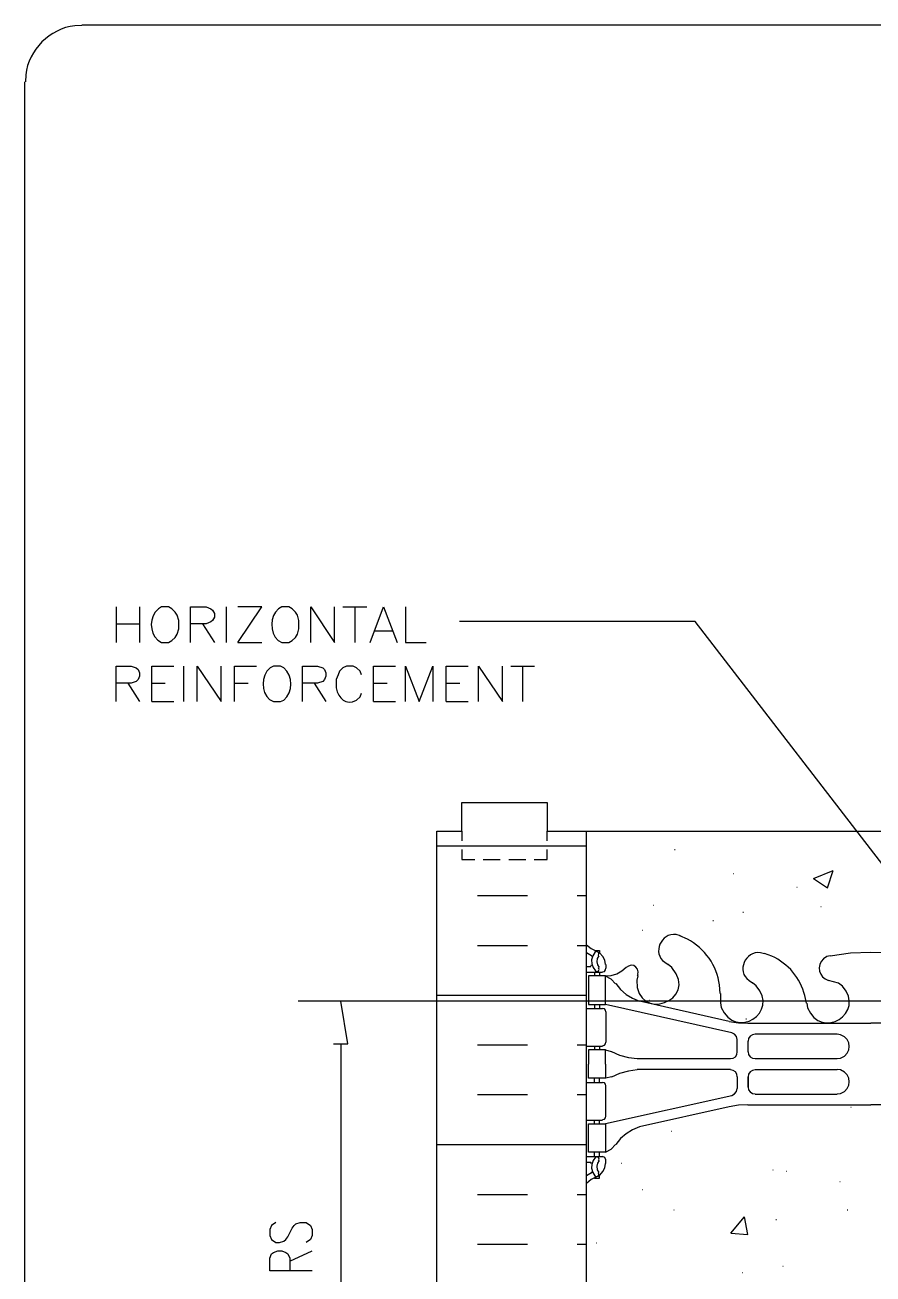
# Model space of a CAD drawing. Header units: millimetres. Extents: x 14 to 201, y 16 to 268.
# Drawn here: x 13.8 to 61.1, y 198 to 267.7 of the extents above; entities that cross this region are included whole.
import ezdxf

# ---------------------------------------------------------------- set-up
doc = ezdxf.new("R2010")
doc.units = ezdxf.units.MM
doc.layers.get('0').update_dxf_attribs({"linetype": 'CONTINUOUS'})

msp = doc.modelspace()

# ---------------------------------------------------------------- linework, layer by layer
at = {"color": 0}
for p, q in [((17.0174, 267.695), (16.6164, 267.674)), ((17.0174, 267.716), (198.121, 267.716)), ((13.8851, 264.943), (13.8644, 264.541)), ((13.8424, 55.4136), (13.8424, 264.541)), ((18.9232, 235.246), (18.9232, 233.256)), ((20.2351, 235.246), (20.2351, 233.256)), ((21.2935, 235.14), (21.1033, 234.95)), ((21.4629, 235.246), (21.2935, 235.14)), ((21.8447, 235.246), (21.4629, 235.246)), ((22.0348, 235.14), (21.8447, 235.246)), ((22.225, 234.95), (22.0348, 235.14)), ((22.3311, 234.781), (22.225, 234.95)), ((23.0711, 233.256), (23.0711, 235.246)), ((23.0711, 235.246), (23.9393, 235.246)), ((23.9393, 235.246), (24.2149, 235.14)), ((24.2149, 235.14), (24.2989, 235.056)), ((24.2989, 235.056), (24.4051, 234.866)), ((25.061, 235.246), (25.061, 233.256)), ((25.7169, 233.256), (27.0509, 235.246)), ((27.0509, 235.246), (25.7169, 235.246)), ((27.9824, 235.14), (27.8129, 234.95)), ((28.1726, 235.246), (27.9824, 235.14)), ((28.5543, 235.246), (28.1726, 235.246)), ((28.7445, 235.14), (28.5543, 235.246)), ((28.9347, 234.95), (28.7445, 235.14)), ((29.0408, 234.781), (28.9347, 234.95)), ((29.7822, 233.256), (29.7822, 235.246)), ((29.7822, 235.246), (31.1147, 233.256)), ((31.1147, 233.256), (31.1147, 235.246)), ((31.5805, 235.246), (32.9144, 235.246)), ((32.2364, 235.246), (32.2364, 233.256)), ((33.1046, 233.256), (33.846, 235.246)), ((33.846, 235.246), (34.6081, 233.256)), ((35.0738, 235.246), (35.0738, 233.256)), ((18.9232, 234.294), (20.2351, 234.294)), ((22.4152, 234.484), (22.3311, 234.781)), ((22.4152, 234.018), (22.4152, 234.484)), ((23.9393, 234.294), (23.0711, 234.294)), ((23.7491, 234.294), (24.4051, 233.256)), ((24.2149, 234.4), (23.9393, 234.294)), ((24.2989, 234.484), (24.2149, 234.4)), ((24.4051, 234.674), (24.2989, 234.484)), ((24.4051, 234.866), (24.4051, 234.674)), ((29.1248, 234.484), (29.0408, 234.781)), ((29.1248, 234.018), (29.1248, 234.484)), ((51.223, 234.421), (38.0792, 234.421)), ((65.3203, 216.133), (51.223, 234.421)), ((22.0348, 233.363), (22.225, 233.532)), ((22.225, 233.532), (22.3311, 233.722)), ((22.3311, 233.722), (22.4152, 234.018)), ((28.7445, 233.363), (28.9347, 233.532)), ((28.9347, 233.532), (29.0408, 233.722)), ((29.0408, 233.722), (29.1248, 234.018)), ((33.3802, 233.912), (34.3324, 233.912)), ((21.4629, 233.256), (21.8447, 233.256)), ((21.8447, 233.256), (22.0348, 233.363)), ((25.7169, 233.256), (27.0509, 233.256)), ((28.1726, 233.256), (28.5543, 233.256)), ((28.5543, 233.256), (28.7445, 233.363)), ((35.0738, 233.256), (36.2162, 233.256)), ((18.9232, 229.955), (18.9232, 231.944)), ((18.9232, 231.944), (19.7693, 231.944)), ((19.7693, 231.944), (20.0449, 231.838)), ((20.0449, 231.838), (20.1511, 231.754)), ((20.1511, 231.754), (20.2351, 231.563)), ((20.2351, 231.563), (20.2351, 231.372)), ((20.9131, 229.955), (20.9131, 231.944)), ((20.9131, 231.944), (22.1409, 231.944)), ((22.6908, 231.944), (22.6908, 229.955)), ((23.4528, 229.955), (23.4528, 231.944)), ((23.4528, 231.944), (24.7868, 229.955)), ((24.7868, 229.955), (24.7868, 231.944)), ((25.5268, 229.955), (25.5268, 231.944)), ((25.5268, 231.944), (26.7546, 231.944)), ((27.5167, 231.838), (27.3265, 231.648)), ((27.7068, 231.944), (27.5167, 231.838)), ((28.0886, 231.944), (27.7068, 231.944)), ((28.2787, 231.838), (28.0886, 231.944)), ((29.3164, 229.955), (29.3164, 231.944)), ((29.3164, 231.944), (30.1625, 231.944)), ((30.1625, 231.944), (30.4588, 231.838)), ((30.4588, 231.838), (30.5428, 231.754)), ((30.5428, 231.754), (30.6283, 231.563)), ((30.6283, 231.563), (30.6283, 231.372)), ((31.3049, 231.458), (31.2002, 231.182)), ((31.3903, 231.648), (31.3049, 231.458)), ((31.5805, 231.838), (31.3903, 231.648)), ((31.7707, 231.944), (31.5805, 231.838)), ((32.1524, 231.944), (31.7707, 231.944)), ((32.3426, 231.838), (32.1524, 231.944)), ((32.5327, 231.648), (32.3426, 231.838)), ((32.6182, 231.458), (32.5327, 231.648)), ((33.2741, 229.955), (33.2741, 231.944)), ((33.2741, 231.944), (34.5019, 231.944)), ((35.0738, 229.955), (35.0738, 231.944)), ((35.0738, 231.944), (35.8345, 229.955)), ((35.8345, 229.955), (36.5965, 231.944)), ((36.5965, 231.944), (36.5965, 229.955)), ((37.338, 229.955), (37.338, 231.944)), ((37.338, 231.944), (38.5657, 231.944)), ((39.1375, 229.955), (39.1375, 231.944)), ((39.1375, 231.944), (40.4703, 229.955)), ((40.4703, 229.955), (40.4703, 231.944)), ((40.936, 231.944), (42.2698, 231.944)), ((41.5918, 231.944), (41.5918, 229.955)), ((19.7693, 230.992), (18.9232, 230.992)), ((19.5792, 230.992), (20.2351, 229.955)), ((20.0449, 231.077), (19.7693, 230.992)), ((20.1511, 231.182), (20.0449, 231.077)), ((20.2351, 231.372), (20.1511, 231.182)), ((20.9131, 230.992), (21.6531, 230.992)), ((25.5268, 230.992), (26.2888, 230.992)), ((30.1625, 230.992), (29.3164, 230.992)), ((29.9723, 230.992), (30.6283, 229.955)), ((30.4588, 231.077), (30.1625, 230.992)), ((30.5428, 231.182), (30.4588, 231.077)), ((30.6283, 231.372), (30.5428, 231.182)), ((31.2002, 231.182), (31.2002, 230.717)), ((33.2741, 230.992), (34.0362, 230.992)), ((37.338, 230.992), (38.1, 230.992)), ((28.0886, 229.955), (28.2787, 230.039)), ((32.3426, 230.039), (32.5327, 230.23)), ((32.5327, 230.23), (32.6182, 230.42)), ((20.9131, 229.955), (22.1409, 229.955)), ((27.7068, 229.955), (28.0886, 229.955)), ((33.2741, 229.955), (34.5019, 229.955)), ((37.338, 229.955), (38.5657, 229.955)), ((38.2062, 222.736), (38.2062, 224.324)), ((38.2062, 224.324), (42.9687, 224.324)), ((42.9687, 224.324), (42.9687, 222.736)), ((36.8088, 165.586), (36.8088, 222.736)), ((36.8088, 222.736), (38.2062, 222.736)), ((38.2062, 222.736), (38.2062, 222.187)), ((42.9687, 222.736), (45.1485, 222.736)), ((42.9687, 222.187), (42.9687, 222.736)), ((45.1485, 222.736), (45.1485, 165.586)), ((38.2062, 221.7), (38.2062, 221.149)), ((42.9687, 221.149), (42.9687, 221.7)), ((38.2062, 221.149), (38.9255, 221.149)), ((39.3912, 221.149), (40.3433, 221.149)), ((40.8298, 221.149), (41.7834, 221.149)), ((42.2494, 221.149), (42.9687, 221.149)), ((50.3975, 216.895), (50.1646, 216.958)), ((50.8, 216.705), (50.377, 216.895)), ((45.1693, 216.386), (45.4244, 216.176)), ((45.4244, 216.176), (45.7207, 216.027)), ((45.1693, 215.963), (45.4448, 215.794)), ((45.4875, 215.71), (45.4448, 215.794)), ((45.5083, 215.773), (45.4448, 215.54)), ((45.4448, 215.54), (45.4656, 215.328)), ((45.635, 215.963), (45.5083, 215.773)), ((45.6145, 216.069), (45.8886, 216.069)), ((45.7207, 216.006), (45.6145, 215.963)), ((45.9109, 215.921), (45.6985, 216.027)), ((45.8047, 215.984), (45.7207, 216.006)), ((45.762, 215.624), (45.7412, 215.434)), ((45.7412, 215.434), (45.7839, 215.265)), ((45.8474, 215.773), (45.762, 215.624)), ((45.8474, 215.9), (45.8047, 215.984)), ((45.8251, 215.794), (45.8474, 215.9)), ((45.8886, 216.069), (45.8886, 215.943)), ((46.0802, 215.731), (45.9109, 215.921)), ((46.1864, 215.52), (46.0802, 215.731)), ((46.2276, 215.287), (46.1864, 215.52)), ((49.5293, 215.414), (49.7209, 215.287)), ((55.0968, 215.879), (54.864, 215.943)), ((55.499, 215.751), (55.0968, 215.9)), ((58.7583, 215.773), (58.5682, 215.731)), ((59.8798, 215.921), (58.7583, 215.751)), ((61.0235, 215.963), (59.8798, 215.921)), ((62.1661, 215.921), (61.0235, 215.963)), ((45.1485, 215.181), (45.4021, 215.181)), ((45.1485, 214.862), (46.0583, 214.862)), ((45.4021, 215.202), (45.4448, 215.265)), ((45.4656, 215.328), (45.5291, 215.117)), ((45.5291, 215.117), (45.6572, 214.926)), ((45.6145, 214.862), (45.6145, 214.652)), ((45.6572, 214.926), (45.7412, 214.884)), ((45.7412, 214.884), (45.8251, 214.926)), ((45.7839, 215.265), (45.8682, 215.117)), ((45.8682, 215.011), (45.8251, 215.095)), ((45.8251, 214.926), (45.8682, 215.011)), ((45.8886, 214.862), (45.8886, 214.652)), ((46.0583, 214.884), (46.1641, 214.905)), ((46.1641, 214.905), (46.2276, 214.991)), ((46.2276, 214.991), (46.2499, 215.074)), ((46.2499, 215.287), (46.2499, 215.074)), ((46.5459, 214.672), (46.863, 214.758)), ((46.863, 214.758), (47.1385, 214.926)), ((47.1385, 214.926), (47.3714, 215.138)), ((47.4984, 215.202), (47.3714, 215.117)), ((47.6458, 215.244), (47.4984, 215.202)), ((47.7943, 215.222), (47.6458, 215.244)), ((47.9213, 215.138), (47.7943, 215.222)), ((48.0053, 215.032), (47.9213, 215.138)), ((48.048, 214.884), (48.0053, 215.032)), ((48.0053, 214.652), (48.048, 214.735)), ((48.0275, 214.735), (48.048, 214.884)), ((49.9318, 215.117), (49.7209, 215.287)), ((46.2276, 214.652), (45.2755, 214.652)), ((45.2755, 214.652), (45.2755, 213.064)), ((46.2276, 214.652), (46.5459, 214.672)), ((46.2276, 213.064), (46.2276, 214.652)), ((46.5459, 214.461), (46.2276, 214.629)), ((46.779, 214.206), (46.5459, 214.461)), ((46.7995, 214.229), (47.0531, 213.89)), ((48.0275, 214.652), (47.964, 214.419)), ((52.6203, 213.677), (52.5776, 214.143)), ((54.2286, 214.396), (54.4202, 214.27)), ((54.6308, 214.1), (54.4202, 214.27)), ((58.4839, 214.482), (58.6535, 214.396)), ((59.224, 214.249), (58.6535, 214.396)), ((59.436, 214.08), (59.224, 214.249)), ((47.0531, 213.89), (47.3714, 213.614)), ((47.3714, 213.614), (47.7312, 213.403)), ((47.7312, 213.403), (48.1115, 213.233)), ((52.6411, 213.677), (52.6411, 213.148)), ((57.4255, 213.128), (57.3401, 213.551)), ((66.6323, 213.233), (29.0835, 213.233)), ((31.8561, 210.862), (31.4537, 213.233)), ((45.1485, 212.831), (46.0583, 212.831)), ((45.2755, 213.064), (46.2276, 213.064)), ((45.6145, 213.064), (45.6145, 212.831)), ((45.8886, 213.064), (45.8886, 212.831)), ((46.1641, 212.809), (46.0583, 212.831)), ((46.2276, 212.746), (46.1641, 212.809)), ((53.2765, 211.477), (46.2276, 213.064)), ((46.2499, 212.641), (46.2276, 212.746)), ((46.2499, 212.641), (46.2499, 210.947)), ((53.129, 212.112), (48.1115, 213.233)), ((52.6411, 213.148), (52.6838, 212.894)), ((57.4463, 213.128), (57.489, 212.874)), ((53.129, 212.112), (53.636, 212.027)), ((53.636, 212.027), (54.1651, 212.006)), ((54.1651, 212.006), (61.0235, 212.006)), ((67.8822, 212.006), (61.0235, 212.006)), ((53.425, 211.391), (53.2765, 211.477)), ((53.5298, 211.264), (53.425, 211.391)), ((53.5725, 211.095), (53.5298, 211.264)), ((54.2918, 211.286), (54.2078, 211.158)), ((54.4202, 211.37), (54.2918, 211.286)), ((54.5677, 211.391), (54.4202, 211.37)), ((54.5677, 211.413), (59.14, 211.413)), ((59.3302, 211.37), (59.14, 211.391)), ((31.0513, 210.862), (31.8561, 210.862)), ((31.4537, 210.862), (31.4537, 159.469)), ((45.1485, 210.735), (46.0583, 210.735)), ((46.2276, 210.524), (45.2755, 210.524)), ((45.2755, 210.524), (45.2755, 209.719)), ((45.6145, 210.735), (45.6145, 210.524)), ((45.8886, 210.735), (45.8886, 210.524)), ((46.0583, 210.757), (46.1641, 210.778)), ((46.1641, 210.778), (46.2276, 210.862)), ((46.2276, 210.862), (46.2499, 210.947)), ((46.2276, 209.719), (46.2276, 210.524)), ((46.5667, 210.418), (46.2499, 210.502)), ((53.5725, 210.418), (53.5725, 211.095)), ((54.2078, 211.158), (54.1874, 211.011)), ((54.1874, 210.418), (54.1874, 211.011)), ((54.1874, 210.439), (54.1874, 210.989)), ((46.5667, 210.439), (47.0119, 210.228)), ((47.0119, 210.228), (47.4984, 210.1)), ((47.4984, 210.1), (47.9848, 210.036)), ((53.1922, 210.016), (47.9848, 210.016)), ((53.1922, 210.036), (53.3396, 210.058)), ((53.3396, 210.058), (53.4666, 210.143)), ((53.4666, 210.143), (53.552, 210.269)), ((53.552, 210.269), (53.5725, 210.418)), ((54.1874, 210.418), (54.2078, 210.269)), ((54.2078, 210.269), (54.2918, 210.143)), ((54.2918, 210.143), (54.4202, 210.058)), ((54.4202, 210.058), (54.5677, 210.036)), ((54.5677, 210.036), (59.14, 210.036)), ((59.14, 210.036), (59.3302, 210.058)), ((45.2755, 208.937), (45.2755, 209.719)), ((46.2276, 209.719), (46.2276, 208.937)), ((47.0119, 209.211), (46.5667, 209)), ((47.4984, 209.338), (47.0119, 209.211)), ((47.9848, 209.401), (47.4984, 209.338)), ((53.1922, 209.423), (47.9848, 209.423)), ((53.3396, 209.381), (53.1922, 209.401)), ((53.4666, 209.296), (53.3396, 209.381)), ((53.552, 209.17), (53.4666, 209.296)), ((53.5725, 209.021), (53.552, 209.17)), ((54.2078, 209.17), (54.1874, 209.021)), ((54.2918, 209.296), (54.2078, 209.17)), ((54.4202, 209.381), (54.2918, 209.296)), ((54.5677, 209.401), (54.4202, 209.381)), ((54.5677, 209.423), (59.14, 209.423)), ((59.3302, 209.401), (59.14, 209.423)), ((45.1485, 208.704), (46.0583, 208.704)), ((46.2276, 208.937), (45.2755, 208.937)), ((45.6145, 208.704), (45.6145, 208.937)), ((45.8886, 208.704), (45.8886, 208.937)), ((46.1641, 208.682), (46.0583, 208.704)), ((46.2276, 208.618), (46.1641, 208.682)), ((46.2499, 208.512), (46.2276, 208.618)), ((46.2499, 208.957), (46.5667, 209.042)), ((46.2499, 206.82), (46.2499, 208.512)), ((53.5725, 209.021), (53.5725, 208.365)), ((54.1874, 209.021), (54.1874, 208.449)), ((54.1874, 208.449), (54.1874, 209.021)), ((54.1874, 208.449), (54.2078, 208.302)), ((53.2765, 207.963), (46.2276, 206.396)), ((53.2765, 207.983), (53.425, 208.069)), ((53.425, 208.069), (53.5298, 208.195)), ((53.5298, 208.195), (53.5725, 208.365)), ((54.2078, 208.302), (54.2918, 208.175)), ((54.2918, 208.175), (54.4202, 208.089)), ((54.4202, 208.089), (54.5677, 208.069)), ((54.5677, 208.046), (59.14, 208.046)), ((59.14, 208.069), (59.3302, 208.089)), ((53.129, 207.349), (48.1115, 206.226)), ((53.636, 207.433), (53.129, 207.349)), ((54.1651, 207.454), (53.636, 207.433)), ((54.1651, 207.454), (61.0235, 207.454)), ((67.8822, 207.454), (61.0235, 207.454)), ((45.1485, 206.608), (46.0583, 206.608)), ((45.2755, 206.396), (46.2276, 206.396)), ((45.2755, 204.808), (45.2755, 206.396)), ((45.6145, 206.396), (45.6145, 206.608)), ((45.8886, 206.396), (45.8886, 206.608)), ((46.0583, 206.629), (46.1641, 206.651)), ((46.1641, 206.651), (46.2276, 206.735)), ((46.2276, 206.735), (46.2499, 206.82)), ((46.2276, 206.396), (46.2276, 204.808)), ((47.3714, 205.846), (47.0531, 205.57)), ((47.7312, 206.058), (47.3714, 205.846)), ((48.1115, 206.226), (47.7312, 206.058)), ((46.2276, 204.808), (46.5459, 204.978)), ((46.5459, 204.978), (46.779, 205.233)), ((47.0531, 205.57), (46.7995, 205.233)), ((45.1485, 204.575), (46.0583, 204.575)), ((45.1485, 204.258), (45.4021, 204.258)), ((46.2276, 204.808), (45.2755, 204.808)), ((45.4448, 204.174), (45.4021, 204.238)), ((45.5291, 204.342), (45.4656, 204.132)), ((45.6572, 204.534), (45.5291, 204.342)), ((45.6145, 204.575), (45.6145, 204.808)), ((45.7412, 204.555), (45.6572, 204.512)), ((45.8251, 204.512), (45.7412, 204.555)), ((45.8682, 204.342), (45.7839, 204.195)), ((45.8682, 204.428), (45.8251, 204.512)), ((45.8251, 204.342), (45.8682, 204.428)), ((45.8886, 204.575), (45.8886, 204.808)), ((46.1864, 204.512), (46.0583, 204.575)), ((46.2499, 204.385), (46.1864, 204.512)), ((46.2499, 204.174), (46.2499, 204.385)), ((45.4448, 203.666), (45.1693, 203.496)), ((45.4656, 204.132), (45.4448, 203.919)), ((45.4448, 203.919), (45.5083, 203.686)), ((45.4448, 203.645), (45.4875, 203.729)), ((45.5083, 203.686), (45.635, 203.496)), ((45.6985, 203.433), (45.9109, 203.539)), ((45.7839, 204.195), (45.7412, 204.026)), ((45.7412, 204.026), (45.762, 203.835)), ((45.762, 203.835), (45.8474, 203.686)), ((45.8047, 203.476), (45.8474, 203.56)), ((45.8474, 203.56), (45.8251, 203.666)), ((45.9109, 203.539), (46.0802, 203.729)), ((46.0802, 203.729), (46.1864, 203.942)), ((46.1864, 203.942), (46.2276, 204.174)), ((45.4244, 203.284), (45.1693, 203.073)), ((45.7207, 203.433), (45.4244, 203.284)), ((45.6145, 203.496), (45.7207, 203.454)), ((45.6145, 203.369), (45.8886, 203.369)), ((45.7207, 203.454), (45.8047, 203.476)), ((45.8886, 203.369), (45.8886, 203.517)), ((27.8336, 200.893), (27.6007, 200.723)), ((28.8506, 200.723), (28.9553, 200.808)), ((28.9553, 200.808), (29.1882, 200.893)), ((29.1882, 200.893), (29.5272, 200.893)), ((29.5272, 200.893), (29.7601, 200.723)), ((27.6007, 200.723), (27.496, 200.491)), ((27.496, 200.491), (27.496, 200.172)), ((27.496, 200.172), (27.6007, 199.941)), ((28.3848, 199.941), (28.5116, 200.088)), ((28.5116, 200.088), (28.7445, 200.575)), ((28.7445, 200.575), (28.8506, 200.723)), ((29.7601, 200.723), (29.8662, 200.491)), ((29.8662, 200.172), (29.7601, 199.941)), ((29.8662, 200.491), (29.8662, 200.172)), ((27.6007, 199.941), (27.8336, 199.771)), ((27.8336, 199.771), (28.0458, 199.771)), ((28.0458, 199.771), (28.2787, 199.856)), ((28.2787, 199.856), (28.3848, 199.941)), ((29.7601, 199.941), (29.5272, 199.771)), ((27.496, 198.903), (27.6007, 199.136)), ((27.496, 198.184), (27.496, 198.903)), ((27.6007, 199.136), (27.7068, 199.22)), ((27.7068, 199.22), (27.9397, 199.306)), ((27.9397, 199.306), (28.1726, 199.306)), ((28.1726, 199.306), (28.3848, 199.22)), ((28.3848, 199.22), (28.5116, 199.136)), ((28.5116, 199.136), (28.6177, 198.903)), ((28.6177, 198.734), (29.8662, 199.306)), ((28.6177, 198.903), (28.6177, 198.184)), ((29.8662, 198.184), (27.496, 198.184))]:
    msp.add_line(p, q, dxfattribs=at)
at = {"color": 252}
for p, q in [((45.1485, 222.736), (76.8985, 222.736)), ((36.8088, 221.911), (45.1485, 221.911)), ((50.0807, 221.7), (50.1015, 221.7)), ((53.3396, 220.366), (53.3619, 220.366)), ((57.828, 220.091), (58.9276, 220.536)), ((58.6109, 219.561), (58.9276, 220.536)), ((56.8964, 219.604), (56.9172, 219.604)), ((57.828, 220.091), (58.6109, 219.561)), ((39.0744, 219.138), (41.8677, 219.138)), ((44.6401, 219.138), (45.1485, 219.138)), ((48.8735, 218.589), (48.8957, 218.589)), ((53.891, 218.207), (53.9115, 218.207)), ((58.2291, 218.525), (58.251, 218.525)), ((52.2182, 217.741), (52.24, 217.741)), ((48.2604, 217.212), (48.2808, 217.212)), ((39.0744, 216.345), (41.8677, 216.345)), ((44.6401, 216.345), (45.1485, 216.345)), ((36.8088, 213.571), (45.1485, 213.571)), ((48.6833, 213.297), (48.7041, 213.297)), ((54.059, 212.259), (54.0812, 212.259)), ((39.0744, 210.798), (41.8677, 210.798)), ((44.6401, 210.798), (45.1485, 210.798)), ((39.0744, 208.026), (41.8677, 208.026)), ((44.6401, 208.026), (45.1485, 208.026)), ((59.902, 207.327), (59.9225, 207.327)), ((49.8905, 205.995), (49.911, 205.995)), ((36.8088, 205.233), (45.1485, 205.233)), ((47.0958, 204.195), (47.1166, 204.195)), ((55.5625, 203.835), (55.5833, 203.835)), ((56.304, 203.75), (56.3245, 203.75)), ((59.2875, 203.179), (59.3094, 203.179)), ((39.0744, 202.458), (41.8677, 202.458)), ((44.6401, 202.458), (45.1485, 202.458)), ((48.2808, 202.734), (48.303, 202.734)), ((50.038, 201.592), (50.0585, 201.592)), ((59.7119, 201.592), (59.7323, 201.592)), ((53.213, 200.301), (53.975, 201.21)), ((54.1651, 200.215), (53.975, 201.21)), ((55.7318, 201.063), (55.7526, 201.063)), ((53.213, 200.301), (54.1651, 200.215)), ((39.0744, 199.686), (41.8677, 199.686)), ((44.6401, 199.686), (45.1485, 199.686)), ((45.6985, 199.749), (45.7207, 199.749)), ((53.8484, 198.098), (53.8688, 198.098)), ((56.1125, 198.458), (56.1344, 198.458))]:
    msp.add_line(p, q, dxfattribs=at)
at = {"color": 0}
for points in [[(16.6164, 267.674), (15.2342, 267.509), (14.0395, 266.331), (13.8851, 264.943)], [(21.1033, 234.95), (20.7353, 234.437), (20.8332, 233.527), (21.4629, 233.256)], [(27.8129, 234.95), (27.4491, 234.49), (27.5498, 233.477), (28.1726, 233.256)], [(27.3265, 231.648), (26.9834, 231.124), (27.0523, 230.192), (27.7068, 229.955)], [(28.2787, 230.039), (28.8065, 230.473), (28.8107, 231.406), (28.2787, 231.838)], [(31.2002, 230.717), (31.3297, 230.132), (31.7183, 229.716), (32.3426, 230.039)], [(50.1646, 216.958), (49.3116, 217.07), (48.8086, 215.922), (49.5293, 215.414)], [(52.5776, 214.143), (52.4676, 215.228), (51.7356, 216.183), (50.8, 216.705)], [(54.864, 215.943), (54.011, 216.055), (53.5079, 214.907), (54.2286, 214.396)], [(57.3401, 213.551), (57.114, 214.533), (56.406, 215.334), (55.499, 215.751)], [(58.5682, 215.731), (58.003, 215.458), (58.0319, 214.752), (58.4839, 214.482)], [(47.964, 214.419), (47.9129, 211.991), (51.4876, 213.25), (49.9318, 215.117)], [(52.6838, 212.894), (53.4515, 211.02), (55.9774, 212.624), (54.6308, 214.1)], [(57.489, 212.874), (58.2567, 211), (60.7826, 212.604), (59.436, 214.08)], [(59.3302, 210.058), (59.9846, 210.307), (59.9846, 211.122), (59.3302, 211.37)], [(59.3302, 208.089), (59.9846, 208.337), (59.9846, 209.153), (59.3302, 209.401)]]:
    msp.add_open_spline(points, degree=3, dxfattribs=at)

doc.saveas('drawing.dxf')
